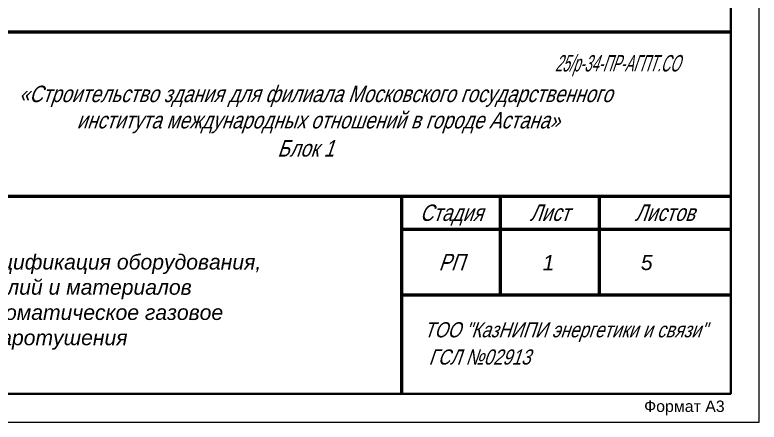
# Model space of a CAD drawing. Header units: millimetres. Extents: x 2020 to 424620, y 1313 to 117846.
# Drawn here: x 13295 to 18729, y 1313 to 4283 of the extents above; entities that cross this region are included whole.
import ezdxf
from ezdxf.enums import TextEntityAlignment as Align

# ---------------------------------------------------------------- set-up
doc = ezdxf.new("R2010")
doc.units = ezdxf.units.MM
doc.linetypes.add('DASHED', pattern=[7, 5, -2, 0])
doc.layers.add('STANDARD', color=18, linetype='Continuous', lineweight=25, true_color=0x000000)
doc.layers.add('АГПТ', color=7, linetype='Continuous')
doc.layers.add('Формат', color=7, linetype='Continuous', lineweight=20)
doc.styles.add('ARIAL', font='arial.ttf')
doc.styles.add('Standard2', font='arial.ttf')

# ---------------------------------------------------------------- blocks, each defined once
blk = doc.blocks.new('РамкаА3')
at = {"layer": 'Формат', "ltscale": 0.2}
blk.add_lwpolyline([(62249.4, 215702.5), (62249.4, 201355.5), (82395.9, 201355.5), (82395.9, 215702.5)], close=True, dxfattribs=at)
at = {"layer": 'Формат', "lineweight": 35, "ltscale": 0.2}
blk.add_lwpolyline([(63249.4, 215452.5), (63249.4, 201605.5), (82145.9, 201605.5), (82145.9, 215452.5)], close=True, dxfattribs=at)

msp = doc.modelspace()

# ---------------------------------------------------------------- linework, layer by layer
at = {"layer": 'STANDARD', "color": 0, "linetype": 'Continuous', "lineweight": 50}
for p, q in [((9641.6, 4160.4), (18521.6, 4160.4)), ((9641.6, 2960.4), (18521.6, 2960.4)), ((16121.6, 1520.4), (16121.6, 2960.4)), ((16841.6, 2240.4), (16841.6, 2960.4)), ((17561.6, 2960.4), (17561.6, 2240.4)), ((16121.6, 2720.4), (18521.6, 2720.4)), ((16121.6, 2240.4), (18521.6, 2240.4))]:
    msp.add_line(p, q, dxfattribs=at)
at = {"layer": 'STANDARD', "color": 0, "linetype": 'Continuous', "lineweight": 13}
for p, q in [((16121.6, 2240.4), (18521.6, 2240.4)), ((16121.6, 1520.4), (16121.6, 2240.4)), ((18521.6, 2240.4), (18521.6, 1520.4)), ((18521.6, 1520.4), (9641.6, 1520.4))]:
    msp.add_line(p, q, dxfattribs=at)

# ---------------------------------------------------------------- block references
at = {"color": 6, "lineweight": 60, "xscale": 0.8293499999999999, "yscale": 0.8293499999999999, "zscale": 0.8293499999999999}
msp.add_blockref('РамкаА3', (-49606.1, -165681.1), dxfattribs=at)

# ---------------------------------------------------------------- texts
at = {"color": 7, "lineweight": 0, "style": 'Standard2'}
msp.add_text('Формат А3 ', height=82.93, dxfattribs=at).set_placement((18509.5, 1428.7), align=Align.MIDDLE_RIGHT)
at = {"color": 7, "lineweight": 0, "insert": (14380.2, 2188.7), "char_height": 110.4, "width": 2937.458, "attachment_point": 5, "style": 'ARIAL'}
msp.add_mtext('\\A1;\\pxql;{\\fArial|b0|i1|c204|p34;\\C0;Спецификация оборудования, \\Pизделий и материалов\\PАвтоматическое газовое пожаротушения }', dxfattribs=at)
at = {"layer": 'STANDARD', "color": 0, "linetype": 'Continuous', "lineweight": 13, "style": 'ARIAL', "oblique": 19}
for s, width, p, p2 in [('25/р-34-ПР-АГПТ.СО', 0.557442, (17237.5, 3870.7), (18149.5, 3870.7)), ('«Строительство здания для филиала Московского государственного ', 0.80229, (13324.6, 3647.2), (17694.2, 3647.2)), ('института международных отношений в городе Астана»', 0.801042, (13746.2, 3455.2), (17272.6, 3455.2)), ('Блок 1', 0.802776, (15211, 3249.9), (15623.8, 3249.9)), ('Листов', 0.802125, (17820, 2780.4), (18258.4, 2780.4)), ('РП', 0.798948, (16388.8, 2420.4), (16574.4, 2420.4))]:
    msp.add_text(s, height=120, dxfattribs=dict(at, width=width)).set_placement(p, p2, align=Align.FIT)
at = {"layer": 'STANDARD', "color": 0, "linetype": 'Continuous', "lineweight": 50, "style": 'ARIAL', "oblique": 19}
for s, width, p, p2 in [('Стадия', 0.800956, (16252, 2780.4), (16711.2, 2780.4)), ('Лист', 0.799437, (17052.8, 2780.4), (17344, 2780.4))]:
    msp.add_text(s, height=120, dxfattribs=dict(at, width=width)).set_placement(p, p2, align=Align.FIT)
at = {"layer": 'STANDARD', "color": 0, "linetype": 'Continuous', "lineweight": 5, "style": 'ARIAL', "oblique": 19}
for s, width, p, p2 in [('ТОО "КазНИПИ энергетики и связи" ', 0.800126, (16281.9, 1931.3), (18379.5, 1931.3)), (' ГСЛ №02913                               ', 0.795255, (16281.9, 1732.6), (18114.5, 1732.6))]:
    msp.add_text(s, height=110.4, dxfattribs=dict(at, width=width)).set_placement(p, p2, align=Align.FIT)
at = {"layer": 'АГПТ', "linetype": 'DASHED', "char_height": 110.4, "attachment_point": 5, "style": 'ARIAL'}
for s, insert in [('\\pxqc;{\\fArial|b0|i1|c204|p34;\\C0;1}', (17191.8, 2476.4)), ('\\pxqc;{\\fArial|b0|i1|c204|p34;\\C0;5}', (17908.1, 2476.4))]:
    msp.add_mtext_dynamic_manual_height_columns(s, width=589.36, gutter_width=1.6, heights=[541], dxfattribs=dict(at, insert=insert))

doc.saveas('drawing.dxf')
